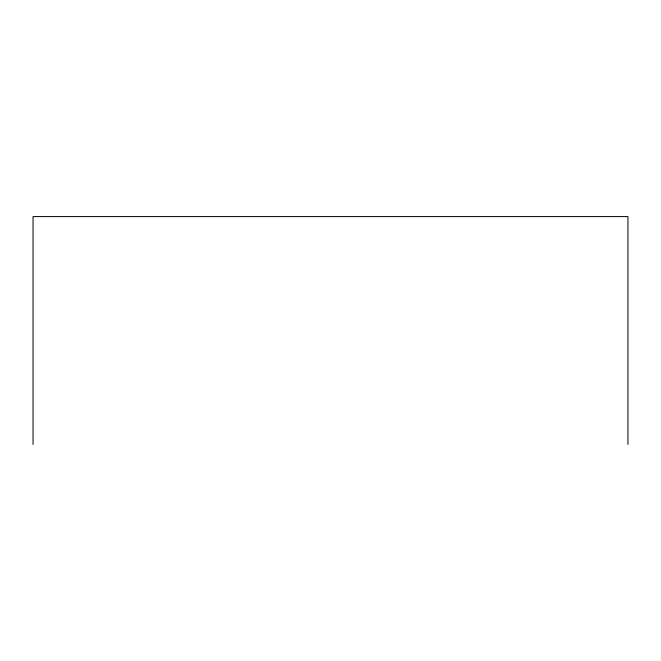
<?xml version="1.0" encoding="UTF-8"?>
<svg xmlns="http://www.w3.org/2000/svg" width="661" height="661" viewBox="0 0 661 661"><rect width="100%" height="100%" fill="white"/><g stroke="black" fill="none" stroke-linecap="round" stroke-linejoin="round"><path stroke-width="0.99" d="M627.95 444.415L627.95 216.585L33.05 216.585L33.05 444.415"/></g></svg>
